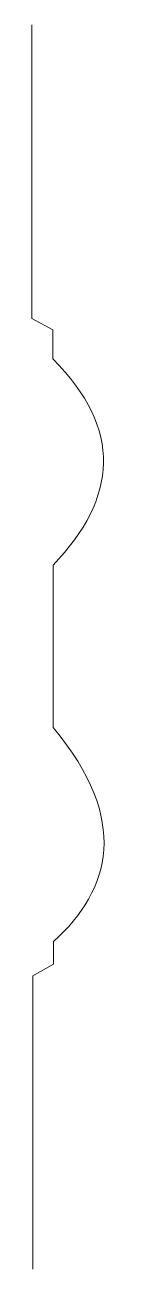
# Model space of a CAD drawing. Header units: millimetres. Extents: x -565.6 to -563.2, y -373.6 to -343.6.
import ezdxf

# ---------------------------------------------------------------- set-up
doc = ezdxf.new("R2010")
doc.units = ezdxf.units.MM
doc.header["$MEASUREMENT"] = 0
doc.layers.add('layer 1', color=7, linetype='Continuous')

msp = doc.modelspace()

# ---------------------------------------------------------------- linework, layer by layer
at = {"layer": 'layer 1', "color": 250, "lineweight": 9}
msp.add_open_spline([(-565.5594, -343.6354), (-565.5594, -343.6354), (-565.5594, -350.7165), (-565.5594, -350.7165), (-565.5594, -350.7165), (-565.5594, -350.7165), (-565.0541, -350.9892), (-565.0541, -350.9892), (-565.0541, -350.9892), (-565.0537, -351.2221), (-565.0534, -351.4549), (-565.0531, -351.6878), (-565.0531, -351.6878), (-563.3638, -353.3806), (-563.493, -355.0442), (-565.0463, -356.6611), (-565.0463, -356.6611), (-565.0463, -356.6611), (-565.0409, -360.5784), (-565.0409, -360.5784), (-565.0409, -360.5784), (-563.1889, -362.8208), (-563.6537, -364.4739), (-565.0338, -365.7366), (-565.0338, -365.7366), (-565.0338, -365.7366), (-565.0331, -366.2821), (-565.0331, -366.2821), (-565.0331, -366.2821), (-565.0331, -366.2821), (-565.5336, -366.5614), (-565.5336, -366.5614), (-565.5336, -366.5614), (-565.5336, -366.5614), (-565.5326, -373.6354), (-565.5326, -373.6354)], degree=3, knots=[0, 0, 0, 0, 0.1111111, 0.1111111, 0.1111111, 0.1111111, 0.2222222, 0.2222222, 0.2222222, 0.2222222, 0.3333333, 0.3333333, 0.3333333, 0.3333333, 0.4444444, 0.4444444, 0.4444444, 0.4444444, 0.5555556, 0.5555556, 0.5555556, 0.5555556, 0.6666667, 0.6666667, 0.6666667, 0.6666667, 0.7777778, 0.7777778, 0.7777778, 0.7777778, 0.8888889, 0.8888889, 0.8888889, 0.8888889, 1, 1, 1, 1], dxfattribs=at)

doc.saveas('drawing.dxf')
